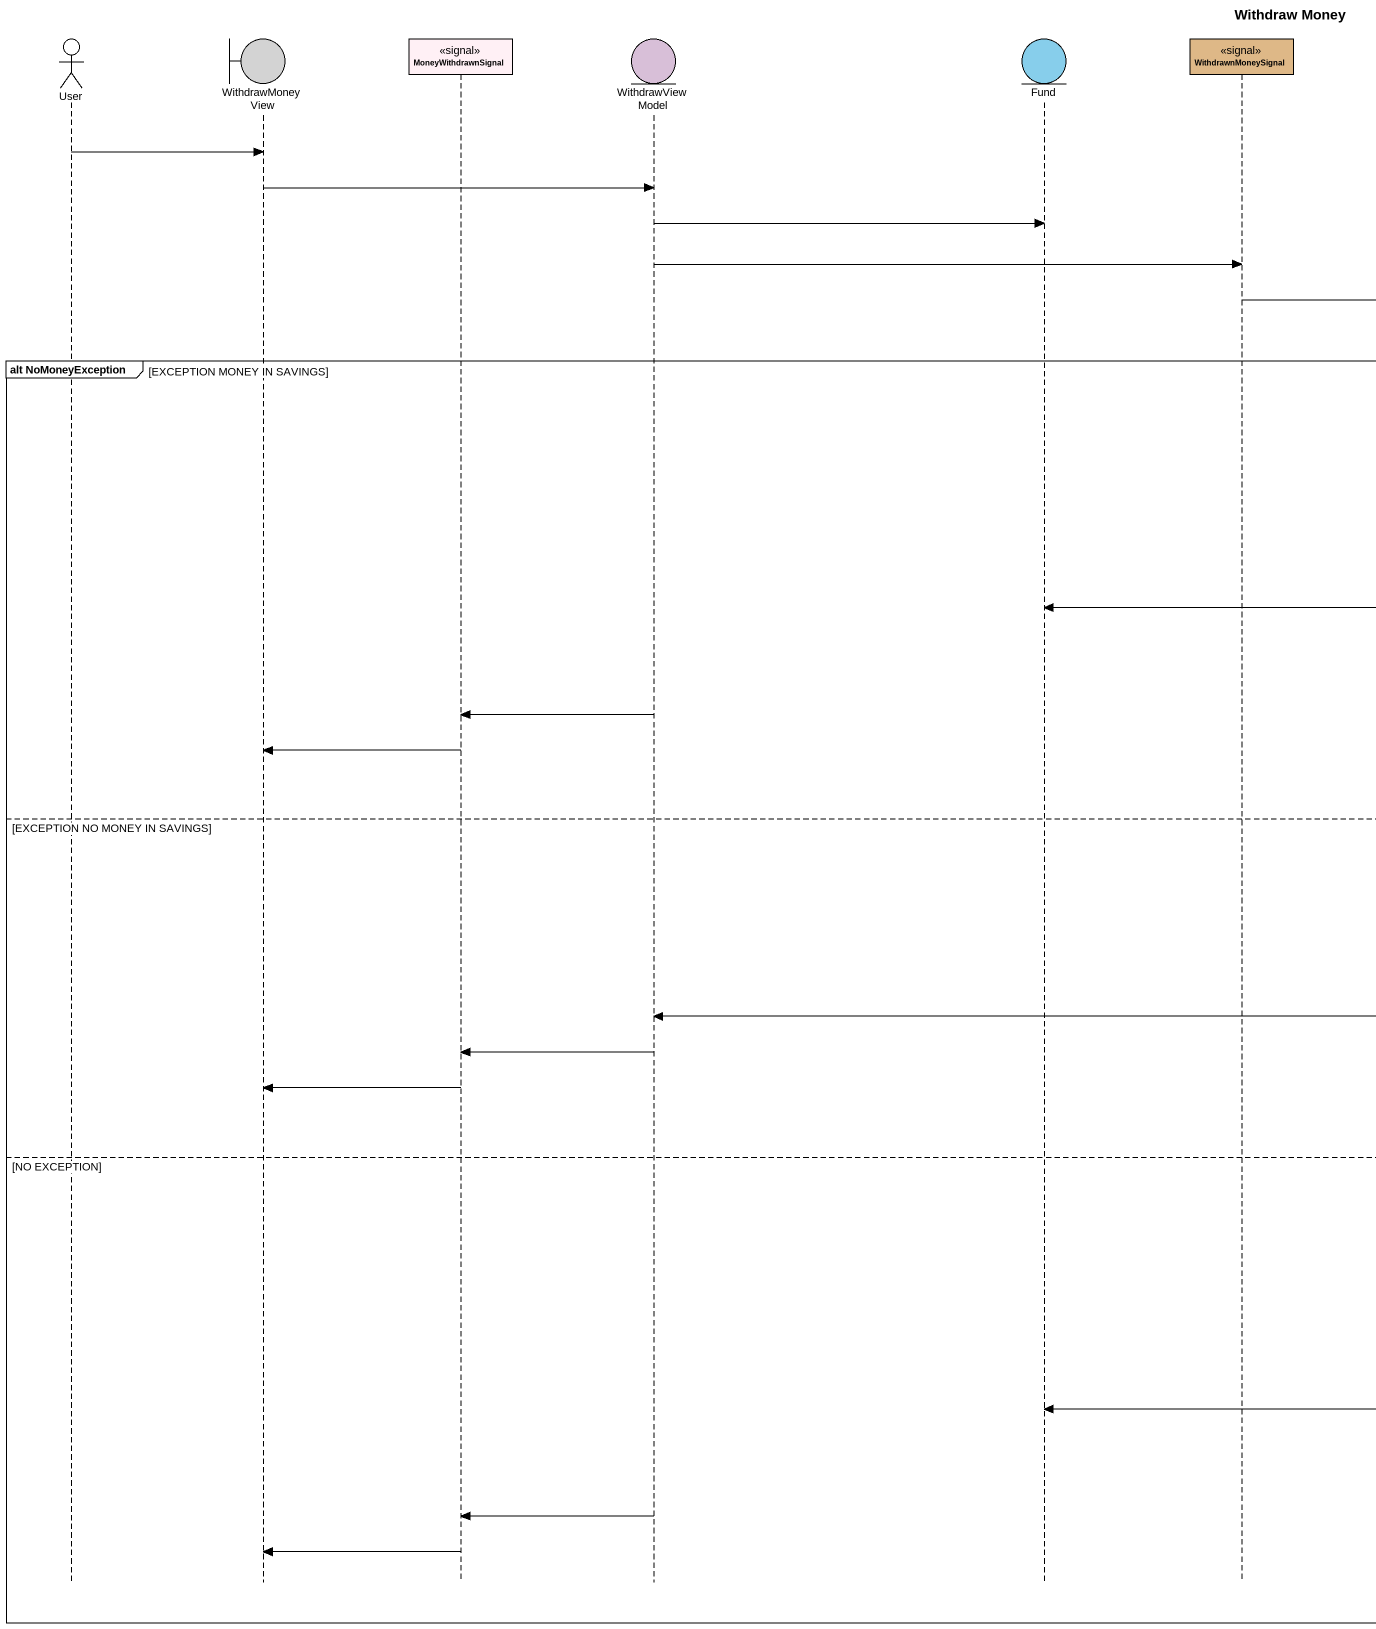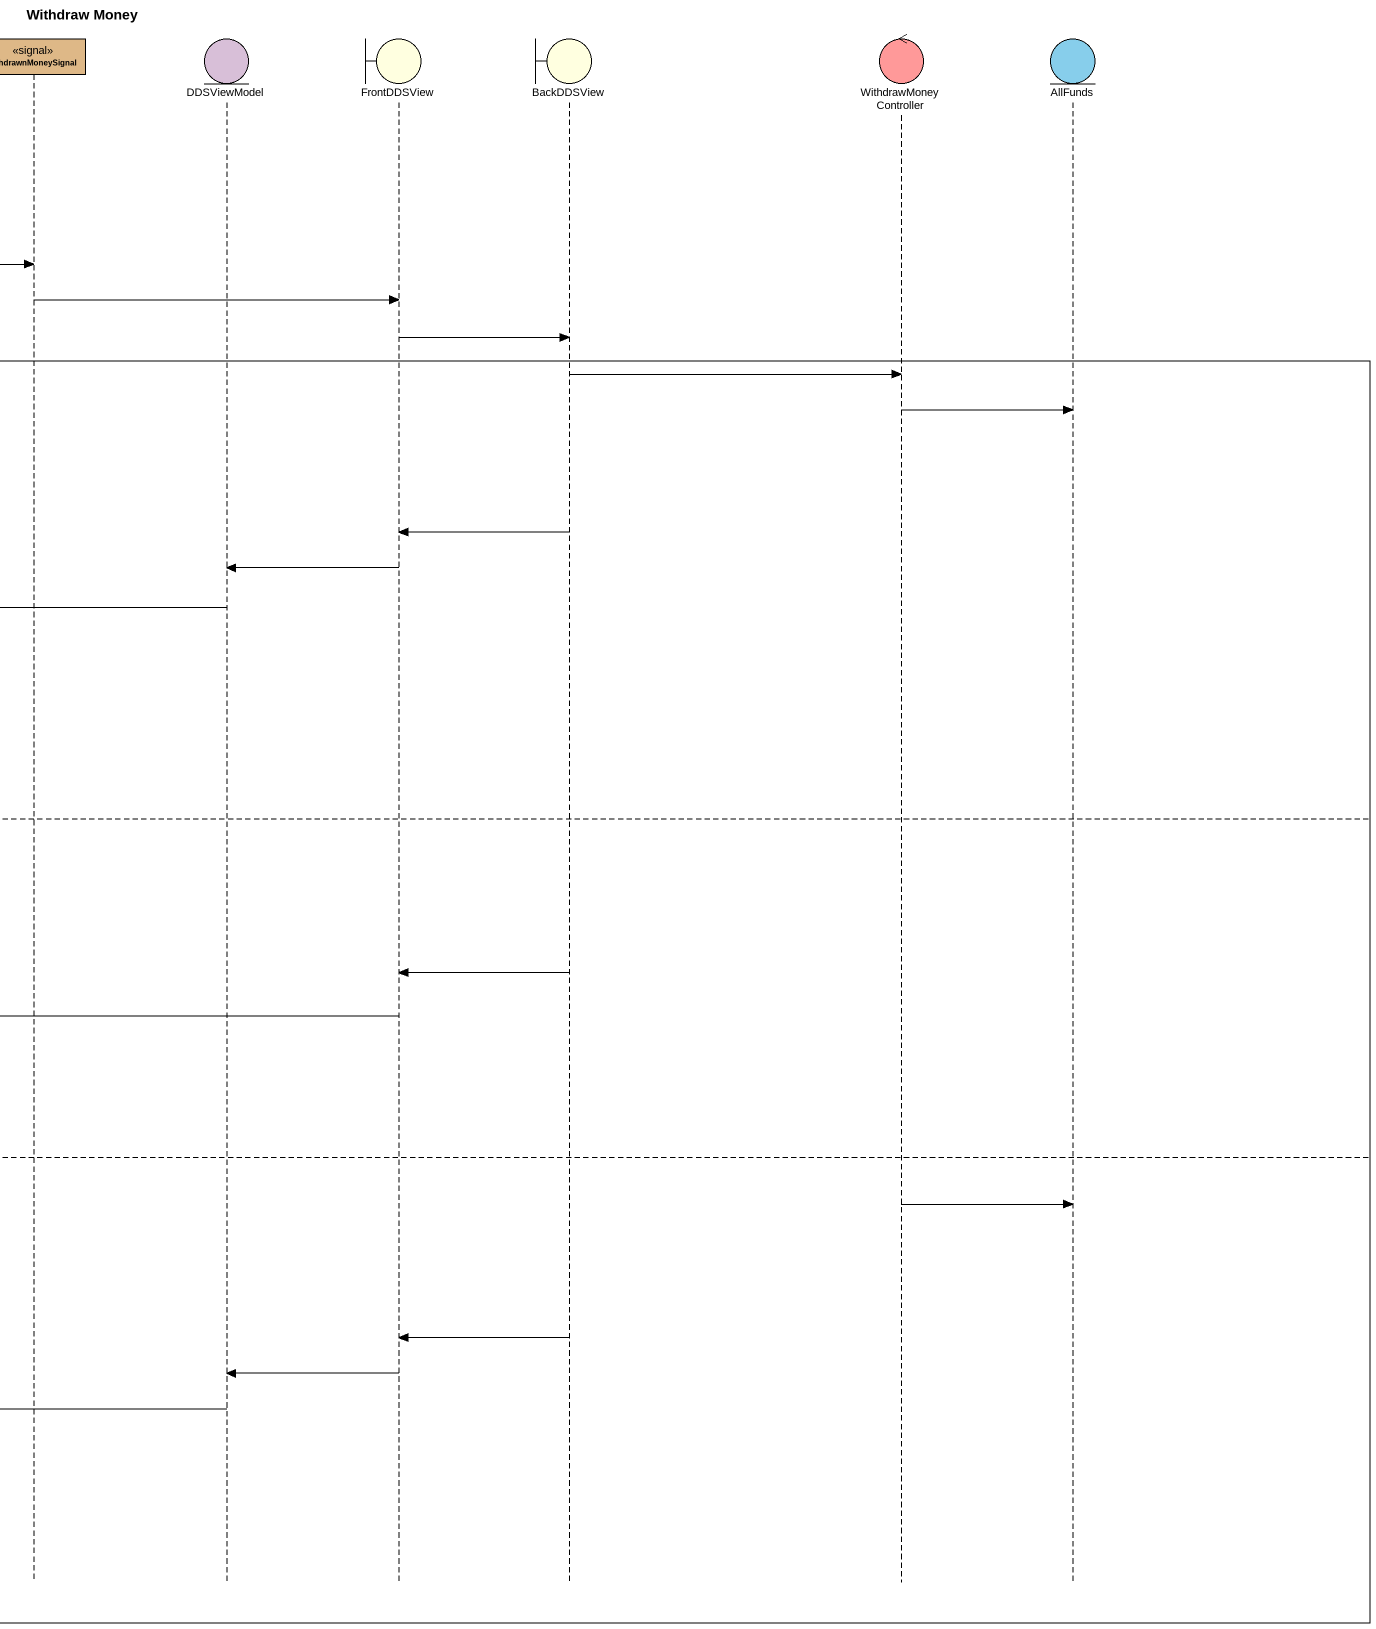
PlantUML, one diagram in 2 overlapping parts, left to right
@startuml
title Withdraw Money
hide footbox
actor User
boundary WithdrawMoneyView #D3D3D3
participant MoneyWithdrawnSignal <<signal>> #FFF0F5
entity WithdrawViewModel #D8BFD8
entity Fund #87CEEB
participant WithdrawnMoneySignal <<signal>> #DEB887
entity DDSViewModel #D8BFD8
boundary FrontDDSView #FFFFE0
boundary BackDDSView #FFFFE0
control WithdrawMoneyController #FF9999
entity AllFunds #87CEEB

User -> WithdrawMoneyView
WithdrawMoneyView -> WithdrawViewModel
WithdrawViewModel -> Fund
WithdrawViewModel -> WithdrawnMoneySignal
WithdrawnMoneySignal -> FrontDDSView
FrontDDSView -> BackDDSView
group alt NoMoneyException [EXCEPTION MONEY IN SAVINGS]
  BackDDSView -> WithdrawMoneyController
  WithdrawMoneyController -> AllFunds
  BackDDSView -> FrontDDSView
  FrontDDSView -> DDSViewModel
  DDSViewModel -> Fund
  WithdrawViewModel -> MoneyWithdrawnSignal
  MoneyWithdrawnSignal -> WithdrawMoneyView
else EXCEPTION NO MONEY IN SAVINGS
  BackDDSView -> FrontDDSView
  FrontDDSView -> WithdrawViewModel
  WithdrawViewModel -> MoneyWithdrawnSignal
  MoneyWithdrawnSignal -> WithdrawMoneyView
else NO EXCEPTION
  WithdrawMoneyController -> AllFunds
  BackDDSView -> FrontDDSView
  FrontDDSView -> DDSViewModel
  DDSViewModel -> Fund
  WithdrawViewModel -> MoneyWithdrawnSignal
  MoneyWithdrawnSignal -> WithdrawMoneyView
end
@enduml
